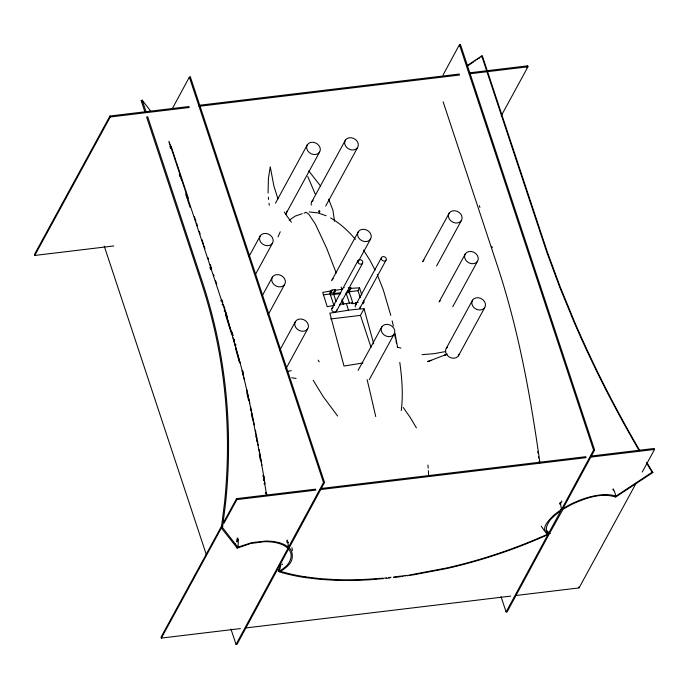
<?xml version="1.0" encoding="UTF-8"?>
<svg xmlns="http://www.w3.org/2000/svg" width="689" height="689" viewBox="0 0 689 689"><rect width="100%" height="100%" fill="white"/><g stroke="black" fill="none" stroke-linecap="round" stroke-linejoin="round"><path stroke-width="1.03" d="M236.887 546.386L236.887 547.695L221.367 527.998L224.588 502.298A607.104 540.15 -37.8 0 0 221.746 368.245C217.336 338.463 210.291 309.077 200.706 280.535L146.585 116.958M236.861 547.367L236.87 546.928M237.292 547.014L237.283 548.125L250.417 543.543L264.188 541.709A44.294 19.292 -18.3 0 1 269.175 541.787L271.578 541.993A53.785 23.417 -18.3 0 1 287.735 548.263M288.45 547.204L284.419 544.568L279.372 542.656L273.206 541.425L266.376 541.003L251.95 542.587L238.049 547.118L238.42 539.142M237.085 541.916L237.197 540.383M237.619 540.486L237.739 539.142M237.214 540.254L237.292 539.375M237.8 538.479L237.748 539.074M401.248 410.584C403.298 394.573 401.971 378.33 399.801 362.405M235.018 543.647L222.521 527.533L225.682 502.255A608.258 541.175 -37.8 0 0 222.814 367.926C218.232 336.818 210.688 306.166 200.516 276.418L147.627 116.536M280.681 564.351L280.208 566.573M279.786 568.081L279.174 569.855M279.751 571.388L279.562 571.81L279.984 570.811M278.055 236.887L280.242 231.797M278.735 570.897L278.425 571.594L280.638 570.346A22.556 9.827 -18.3 0 0 284.118 567.917C289.785 563.826 294.125 555.17 288.631 549.099M172.009 109.25L189.363 77.134L190.397 77.022L324.536 482.464L289.182 547.876A55.361 24.106 -18.3 0 1 291.576 551.217C294.513 561.483 288.372 566.151 280.604 571.327A27.879 17.414 84 0 0 280.966 570.173M189.578 78.537L190.397 77.022M443.061 74.989L459.434 44.699L460.476 44.587L594.616 450.02L562.956 508.594L562.827 507.56M459.58 46.232L460.476 44.587M288.381 547.454L288.562 549.021L237.068 644.301L236.034 644.413L287.95 548.358L287.804 547.204M189.363 77.134L323.503 482.576L288.519 547.169M549.994 533.708L549.055 532.83L549.176 534.078L507.138 611.866L506.105 611.978L547.893 534.664L547.764 533.415M560.613 509.576L560.743 510.885L548.814 532.959L546.859 530.84L547.721 532.941M411.85 574.566L446.791 567.951A235.853 102.704 -18.3 0 0 547.867 534.061C540.417 528.584 547.609 521.711 552.63 516.362A51.787 22.548 -18.3 0 1 559.761 510.704L561.466 509.55L593.582 450.132L459.434 44.699M646.782 462.405L652.871 472.482L615.639 497.088C602.074 492.463 587.252 497.699 574.686 503.013A49.961 21.755 -18.3 0 0 562.922 509.438L549.555 533.389L549.994 533.605M189.001 106.511L109.947 116.01L34.45 254.474L34.769 255.447L113.823 245.947M34.769 255.447L110.266 116.975L109.947 116.01M275.488 203.186L307.406 144.647M249.151 256.213L260.278 235.802M286.107 213.487L319.541 152.166A7.14 5.831 28.6 0 0 313.219 142.304A7.14 5.831 28.6 0 0 307.664 150.745A7.14 5.831 28.6 0 0 319.541 152.166M255.412 274.506L272.413 243.32A7.14 5.831 28.6 0 0 266.092 233.459A7.14 5.831 28.6 0 0 260.528 241.899A7.14 5.831 28.6 0 0 272.413 243.32M311.962 201.446L345.422 140.082M262.371 295.538L272.491 276.978M325.673 206.089L357.557 147.601A7.14 5.831 28.6 0 0 351.244 137.74A7.14 5.831 28.6 0 0 345.68 146.18A7.14 5.831 28.6 0 0 357.557 147.601M268.142 314.744L284.626 284.497A7.14 5.831 28.6 0 0 278.304 274.635A7.14 5.831 28.6 0 0 272.741 283.084A7.14 5.831 28.6 0 0 284.626 284.497M279.846 350.141L295.529 321.375M332.046 279.915L358.349 231.668M286.021 368.589L307.664 328.894A7.14 5.831 28.6 0 0 301.343 319.033A7.14 5.831 28.6 0 0 295.779 327.482A7.14 5.831 28.6 0 0 307.664 328.894M333.803 305.063L329.936 293.359C329.264 289.13 339.961 287.537 333.536 293.609L333.812 294.444M331.728 290.069L331.943 290.732L330.152 294.022L323.262 294.849M336.129 301.618L333.261 292.954L335.13 289.526M331.986 308.414L358.082 260.545M358.116 261.863L370.484 239.186A7.14 5.831 28.6 0 0 364.162 229.325A7.14 5.831 28.6 0 0 358.599 237.765A7.14 5.831 28.6 0 0 370.484 239.186M339.444 304.934L339.755 304.366L352.105 302.798L352.355 303.616L355.636 303.298L355.446 302.643L358.142 302.393M336.456 311.161L362.543 263.31A2.627 2.145 28.6 0 0 360.218 259.684A2.627 2.145 28.6 0 0 358.177 262.793A2.627 2.145 28.6 0 0 362.543 263.31M353.121 303.797L348.91 291.077L350.77 287.657L348.315 287.881M350.985 288.329L349.125 291.74L357.979 290.68L359.52 287.847L350.985 288.329L350.77 287.657M222.159 525.018L161.045 637.118L161.364 638.083L240.418 628.592M223.701 522.193L236.542 498.647L315.596 489.147M161.364 638.083L221.97 526.93M224.028 523.166L236.861 499.611L236.542 498.647M351.683 303.582L352.105 302.798M355.472 305.313L381.568 257.453M359.942 308.061L386.029 260.218A2.627 2.145 28.6 0 0 383.704 256.592A2.627 2.145 28.6 0 0 381.663 259.693A2.627 2.145 28.6 0 0 386.029 260.218M363.051 303.789L363.973 302.101L363.43 300.292M371.078 347.454L360.468 315.381L364.059 308.784A107.226 46.697 -18.3 0 0 348.427 310.231L329.824 313.159L344.018 366.031L362.922 363M358.108 370.355L381.887 326.75M526.603 67.72L527.636 65.834L469.95 72.767M501.248 115.786L527.955 66.807L527.636 65.834M422.874 261.355L449.185 213.108M369.287 379.63L394.013 334.268A7.14 5.831 28.6 0 0 387.7 324.407A7.14 5.831 28.6 0 0 382.137 332.847A7.14 5.831 28.6 0 0 394.013 334.268M436.585 265.988L461.32 220.626A7.14 5.831 28.6 0 0 454.998 210.765A7.14 5.831 28.6 0 0 449.435 219.214A7.14 5.831 28.6 0 0 461.32 220.626M439.039 302.058L465.351 253.819M452.751 306.7L477.486 261.338A7.14 5.831 28.6 0 0 471.164 251.476A7.14 5.831 28.6 0 0 465.6 259.917A7.14 5.831 28.6 0 0 477.486 261.338M446.274 348.358L472.576 300.111M458.435 355.825L484.711 307.63A7.14 5.831 28.6 0 0 478.39 297.769A7.14 5.831 28.6 0 0 472.826 306.209A7.14 5.831 28.6 0 0 484.711 307.63M516.027 595.485L579.053 587.915L636.576 482.412M642.226 472.051L654.55 449.443L654.231 448.47L591.205 456.04M304.064 213.271L305.916 212.229L308.887 214.331L315.373 224.106L326.646 248.186L336.223 272.999M289.242 220.204L295.038 216.165L302.23 213.693M466.935 65.713L481.732 55.938L482.438 56.154L487.528 71.544M467.642 65.929L468.313 65.481M468.985 65.033L470.329 64.146M471 63.707L472.344 62.811M473.016 62.372L473.696 61.924M475.04 61.037L475.711 60.598M477.055 59.702L477.727 59.263M479.07 58.376L479.742 57.928M481.094 57.041L482.438 56.154M652.871 472.482L652.095 472.249L615.828 496.209C607.707 493.109 595.417 494.823 583.359 498.879A43.485 18.939 -18.3 0 0 580.138 500.059L574.264 502.531A51.761 22.539 -18.3 0 0 562.991 508.577M237.972 547.144L235.078 543.724M447.342 354.043L427.757 361.604M445.292 354.964L444.276 355.421L446.248 354.542M144.991 112.152L141.176 100.603L142.21 100.181L150.796 111.256M221.367 527.998L222.521 527.533M428.739 361.269L431.641 360.304M427.791 361.596L429.368 361.079M445.714 351.545L433.898 353.698L422.038 354.646M291.266 370.699L288.2 371.19M334.673 305.287L327.197 306.683L322.736 292.437L331.943 290.732M411.522 575.203L446.618 568.563A237.111 103.247 -18.3 0 0 547.893 534.664M339.358 305.27L339.996 305.175L339.755 304.366M335.371 290.25L342.648 289.277M410.403 574.781L410.877 574.712M410.067 575.418L410.549 575.349M408.965 574.988L409.447 574.919M408.629 575.625L409.111 575.556M407.216 575.832L407.69 575.763M406.631 575.324L407.096 575.255M405.709 575.453L404.34 575.634M404.908 576.15L405.365 576.09M403.444 575.754L401.678 575.978M402.652 576.452L403.099 576.392M401.334 576.615L401.773 576.564M400.809 576.09L393.832 576.934M400.464 576.727L393.488 577.571M199.681 105.228L459.262 74.05M110.266 116.975L189.32 107.484M198.932 106.321L459.589 75.015M469.2 73.861L527.955 66.807M329.936 293.359L333.261 292.954M347.239 291.275L348.91 291.077M333.536 293.609L340.719 292.747M330.444 294.909L339.66 293.738L339.918 294.504M349.426 292.627L346.085 293.023L349.452 303.186M330.642 318.964L360.468 315.381M320.936 488.51L585.865 456.686M236.861 499.611L315.915 490.12M320.187 489.603L586.184 457.651M590.456 457.143L654.55 449.443M245.758 627.946L510.687 596.123M391.059 577.253L389.75 577.399M389.836 577.993L388.518 578.14M593.582 450.132L594.616 450.02M323.503 482.576L324.536 482.464M388.432 577.546L388.872 577.503M387.184 578.278L387.631 578.235M386.193 577.778L386.65 577.735M385.84 578.415L386.296 578.372M384.841 577.916L385.297 577.873M383.566 578.639L384.031 578.596M382.55 578.131L383.015 578.088M382.188 578.777L382.653 578.734M381.163 578.26L381.628 578.217M380.793 578.898L381.267 578.855M380.225 578.347L378.347 578.502M379.389 579.027L379.863 578.984M377.977 579.148L378.45 579.104M377.4 578.579L369.166 579.165A248.462 108.19 -18.3 0 1 335.44 579.621L320.032 578.639L305.149 576.814M377.029 579.225L368.761 579.811A249.719 108.741 -18.3 0 1 334.854 580.276L319.351 579.285L304.374 577.451A249.849 108.802 -18.3 0 1 279.519 571.922M362.931 302.135L363.973 302.101M309.128 211.936L317.965 212.91L326.121 215.743M296.072 378.45L291.671 377.736M400.955 348.117L397.243 347.153M280.561 571.345L287.115 573.162A248.281 108.113 -18.3 0 0 305.149 576.814M615.217 495.994L615.277 496.011A34.846 29.567 66.7 0 1 615.518 496.838M330.582 217.957C340.194 223.357 348.341 231.013 355.429 239.384M548.625 532.769L547.764 531.753M547.867 534.061L544.293 530.564L541.468 526.534A25.553 25.217 79.4 0 1 541.244 526.146M546.687 530.616C545.094 528.032 548.788 520.428 552.707 517.482A49.729 21.652 -18.3 0 1 560.743 510.885M549.46 533.286L549.073 532.847M308.775 170.958L320.747 186.237M337.627 416.018L323.012 396.356L313.228 380.328M141.176 100.603L141.555 101.102M141.943 101.602L142.33 102.093M403.272 407.492L410.205 417.439L416.397 427.852M291.404 222.246L285.771 214.348M318.129 360.158L319.231 361.889M363.508 250.107L369.941 260.287L375.1 270.105M284.307 212.005L285.952 214.632M652.095 472.249L646.601 463.163M639.797 450.589L638.806 448.901A607.104 288.527 56.5 0 1 574.772 322.349L560.286 287.098L547.393 252.148L487.846 72.5M639.246 450.718L638.272 449.056A608.258 289.079 56.5 0 1 574.101 322.237L559.597 286.917L546.696 251.941L487.149 72.293M307.776 176.505L315.166 193.893M329.394 201.085L332.873 210.024L334.561 221.298M328.464 199.224L329.643 201.601M612.943 489.354L613.296 490.137M377.288 274.67L383.368 290.103L390.775 315.381M277.908 198.742L273.886 185.961L270.252 166.816L268.417 178.399L268.073 193.075M341.115 286.994L341.916 289.371M481.732 55.938L486.83 71.329M479.337 205.667L479.923 207.441M491.972 246.593L492.342 247.704M443.122 101.765L497.57 266.342C518.653 330.143 530.59 396.545 539.926 462.965M578.734 586.942L579.053 587.915M501.041 596.657L506.105 611.978M357.979 290.68L360.287 297.657M342.028 299L343.794 304.331M341.933 300.602L343.191 304.409M171.036 146.042L173.378 153.113M173.714 154.129L176.057 161.2M176.393 162.208L179.398 171.303M179.734 172.319L185.083 188.485M185.419 189.501L188.424 198.596M194.444 216.785L195.952 221.333M196.554 223.15L197.45 225.88M199.259 231.34L200.163 234.062M201.972 239.522L203.47 244.07M204.073 245.887L204.977 248.617M207.983 257.712L208.483 259.228M210.24 264.533L211.747 269.08M213.504 274.386L214.003 275.901M215.511 280.449L216.01 281.965M216.26 282.723L216.759 284.238M221.91 299.793L222.289 300.938M222.668 302.075L222.848 302.643M223.417 304.357L223.606 304.926M223.985 306.062L224.356 307.208M168.926 141.219L226.285 314.718L240.177 363.327M169.158 142.632L169.933 144.957M180.983 178.348L181.646 180.372M169.907 146.473L170.579 148.497M179.278 174.808L179.95 176.832M185.642 194.031L187.313 199.087M187.649 200.103L189.992 207.182M209.921 267.41L210.67 269.692M220.85 300.447L221.04 301.015M222.168 304.435L222.358 305.003M142.21 100.181L146.034 111.73M104.254 246.128L206.295 554.542M230.961 629.1L236.034 644.413M224.735 308.345L224.924 308.913M225.294 310.059L225.673 311.204M224.235 310.705L224.425 311.282M359.52 287.847L361.777 294.926M226.044 312.35L226.414 313.495M225.269 312.238L231.788 333.2M226.784 314.649L226.974 315.217M225.544 314.727L230.781 331.633M227.344 316.372L227.525 316.949M346.403 303.479L348.436 310.214M232.193 332.15L232.546 333.338M231.134 332.821L231.478 334.001M364.059 308.784L373.739 343.914M232.899 334.518L233.244 335.707M233.183 337.946L239.539 360.872M234.277 339.281L234.622 340.469M235.647 344.069L235.982 345.267M235.81 349.168L239.29 362.147M242.08 370.708L243.932 378.149M392.127 320.867L393.376 326.026M244.535 380.638L243.019 374.161A440.435 166.299 83.1 0 0 239.884 361.794M244.233 379.148L248.651 398.216M561.587 500.894L561.819 501.893M286.658 540.891L286.762 541.347M246.61 389.182L249.78 403.28M246.8 392.816L247.945 397.854M560.235 502.16L561.466 509.55M561.079 502.402L561.191 502.901M375.729 416.561L369.743 390.62A825.637 335.414 83.5 0 0 367.091 379.639M248.135 398.698L248.514 400.387M559.571 503.228L559.778 504.21M248.91 399.284L261.906 465.204M250.615 407.087L254.37 424.975M394.461 333.691L395.564 338.876M396.003 340.952L396.451 343.019M250.365 408.844L250.727 410.541M251.27 413.09L252.691 419.911M286.968 542.269L287.063 542.734M395.012 333.424L397.579 347.247M255.404 430.117L255.912 432.692M256.17 433.984L257.169 439.143M255.929 436.189L256.179 437.481M257.41 440.435L257.901 443.027M256.67 440.064L256.911 441.356M258.142 444.319L258.392 445.619M259.107 449.521L260.063 454.74M260.218 455.61L261.45 462.577M259.305 454.378L260.235 459.615M291.938 547.686L292.446 550.571M261.544 463.869L264.111 478.33M263.68 475.703L263.896 477.012M262.914 475.376L263.129 476.693M264.326 479.647L264.964 483.592M263.749 477.021L266.643 495.512M263.56 479.329L263.775 480.646M264.197 483.282L264.404 484.6M266.824 495.46L266.419 492.824M265.644 492.523L265.842 493.849M287.649 546.05L287.726 546.627M537.747 451.691L537.954 453.086M538.453 456.566L538.652 457.961M269.011 203.289L269.296 205.27M539.134 461.441L539.332 462.827M288.519 547.109L288.519 547.144A26.096 9.853 83.1 0 0 287.227 540.03M289.165 547.764L289.147 547.557A24.933 9.413 83.1 0 0 288.967 546.334M562.146 508.68L562.276 509.851M268.546 199.431L268.348 197.192M427.921 465.066L428.196 468.132M319.145 210.352L319.395 213.22M428.377 470.665L428.601 474.971M336.74 309.981A2.627 2.145 28.6 0 1 334.733 312.048A2.627 2.145 28.6 0 1 331.831 310.128A2.627 2.145 28.6 0 1 333.14 307.604M360.218 306.881A2.627 2.145 28.6 0 1 359.744 308.31M355.291 306.975A2.627 2.145 28.6 0 1 356.463 304.555M439.573 301.377A7.14 5.831 28.6 0 1 440.202 300.817M459.081 354.327A7.14 5.831 28.6 0 1 449.142 356.962A7.14 5.831 28.6 0 1 447.437 347.11M320.066 211.29A7.14 5.831 28.6 0 1 318.628 211.316M311.264 205.098A7.14 5.831 28.6 0 1 313.125 200.206M422.676 261.691A7.14 5.831 28.6 0 1 424.045 260.106M344.19 287.408A7.14 5.831 28.6 0 1 343.949 287.744M331.667 280.621A7.14 5.831 28.6 0 1 333.209 278.666M286.882 211.144A7.14 5.831 28.6 0 1 285.849 213.848M242.726 370.648A443.492 167.453 83.1 0 1 243.475 373.619M288.252 542.165A24.933 9.413 83.1 0 1 288.355 542.699M280.914 564.386A25.174 16.217 82.6 0 1 278.873 571.06M279.14 565.738A25.329 14.443 86.5 0 1 278.787 567.168M278.907 569.579A27.388 16.76 84.7 0 1 278.21 571.31M613.262 488.871A36.078 30.704 66.6 0 1 615.94 496.192M237.059 548.151A30.996 8.879 -89.1 0 1 237.068 546.988M237.059 540.228A31.625 9.956 -89.1 0 1 237.292 537.868M236.878 541.735A32.719 9.93 -89 0 1 236.913 541.261M282.412 563.929A25.476 16.243 83.1 0 1 282.301 564.601"/></g></svg>
